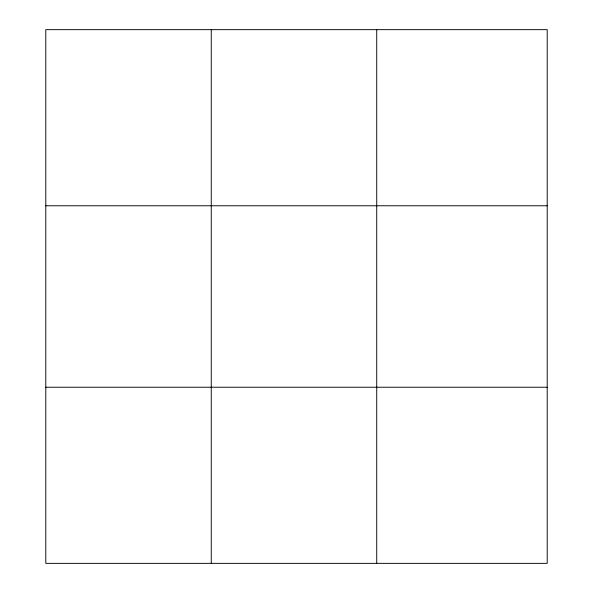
<?xml version="1.0" encoding="UTF-8"?>
<svg xmlns="http://www.w3.org/2000/svg" width="593" height="593" viewBox="0 0 593 593"><rect width="100%" height="100%" fill="white"/><g stroke="black" fill="none" stroke-linecap="round" stroke-linejoin="round"><path stroke-width="0.89" d="M211.256 29.65L211.256 563.35M376.725 29.65L376.725 563.35M547.206 387.229L547.206 563.35L45.794 563.35L45.794 29.65L547.206 29.65L547.206 387.229L45.794 387.229M45.794 205.771L547.206 205.771"/></g></svg>
